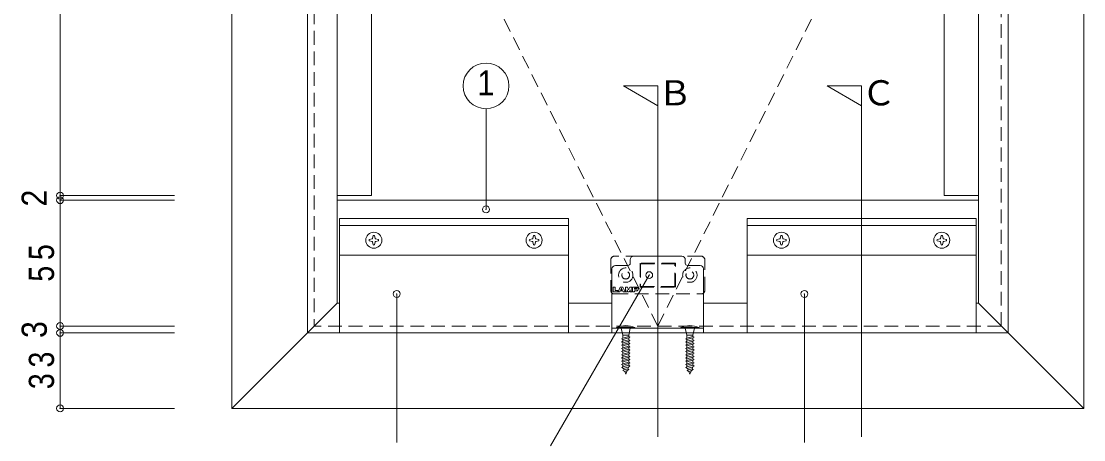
# Model space of a CAD drawing. Units: millimetres at full size, sheet at 1:5. Extents: x -1000 to 1000, y -688 to 688.
# Drawn here: x -42 to 422, y -188.5 to -5.5 of the extents above; entities that cross this region are included whole.
import ezdxf
from ezdxf.enums import TextEntityAlignment as Align

# ---------------------------------------------------------------- set-up
doc = ezdxf.new("R2010")
doc.units = ezdxf.units.MM
doc.header["$LTSCALE"] = 5
doc.header["$PDMODE"] = 32
doc.header["$PDSIZE"] = 3
doc.linetypes.add('DASHED1', pattern=[1.8, 1.2, -0.6])
for name, color, linetype, lineweight in [('2-0_ＫＢ製品', 7, 'Continuous', 9), ('2-1_躯体', 3, 'Continuous', 9), ('2-3_寸法', 4, 'Continuous', 9), ('2-4_引出線字', 4, 'Continuous', 9), ('2-5_文字', 7, 'Continuous', 9), ('2-8_他製品', 7, 'Continuous', 9), ('2-A_ベース', 3, 'Continuous', 9), ('2-B_2-Bﾚｲﾔ', 7, 'Continuous', 9), ('2-C_2-Cﾚｲﾔ', 4, 'Continuous', 9)]:
    doc.layers.add(name, color=color, linetype=linetype, lineweight=lineweight)
doc.styles.add('HGｺﾞｼｯｸM', font='')
doc.styles.get('HGｺﾞｼｯｸM').set_extended_font_data('HGｺﾞｼｯｸM')

msp = doc.modelspace()

# ---------------------------------------------------------------- linework, layer by layer
at = {"layer": '2-0_ＫＢ製品', "color": 2, "linetype": 'DASHED1'}
for p, q in [((86, 161.25), (86, -138.75)), ((236, -138.75), (86, 161.25)), ((236, -138.75), (386, 161.25)), ((386, -138.75), (86, -138.75))]:
    msp.add_line(p, q, dxfattribs=at)
at = {"layer": '2-0_ＫＢ製品'}
for p, q in [((111.276, -100.692), (109.925, -100.93)), ((111.276, -101.808), (109.925, -101.57)), ((111.276, -100.692), (111.442, -100.526)), ((111.276, -101.808), (111.442, -101.974)), ((111.442, -100.526), (111.68, -99.175)), ((111.442, -101.974), (111.68, -103.325)), ((112.558, -100.526), (112.32, -99.175)), ((112.558, -101.974), (112.32, -103.325)), ((112.558, -100.526), (112.724, -100.692)), ((112.558, -101.974), (112.724, -101.808)), ((112.724, -100.692), (114.075, -100.93)), ((112.724, -101.808), (114.075, -101.57)), ((181.276, -100.692), (179.925, -100.93)), ((181.276, -101.808), (179.925, -101.57)), ((181.276, -100.692), (181.442, -100.526)), ((181.276, -101.808), (181.442, -101.974)), ((181.442, -100.526), (181.68, -99.175)), ((181.442, -101.974), (181.68, -103.325)), ((182.558, -100.526), (182.32, -99.175)), ((182.558, -101.974), (182.32, -103.325)), ((182.558, -100.526), (182.724, -100.692)), ((182.558, -101.974), (182.724, -101.808)), ((182.724, -100.692), (184.075, -100.93)), ((182.724, -101.808), (184.075, -101.57)), ((289.276, -100.692), (287.925, -100.93)), ((289.276, -101.808), (287.925, -101.57)), ((289.276, -100.692), (289.442, -100.526)), ((289.276, -101.808), (289.442, -101.974)), ((289.442, -100.526), (289.68, -99.175)), ((289.442, -101.974), (289.68, -103.325)), ((290.558, -100.526), (290.32, -99.175)), ((290.558, -101.974), (290.32, -103.325)), ((290.558, -100.526), (290.724, -100.692)), ((290.558, -101.974), (290.724, -101.808)), ((290.724, -100.692), (292.075, -100.93)), ((290.724, -101.808), (292.075, -101.57)), ((359.276, -100.692), (357.925, -100.93)), ((359.276, -101.808), (357.925, -101.57)), ((359.276, -100.692), (359.442, -100.526)), ((359.276, -101.808), (359.442, -101.974)), ((359.442, -100.526), (359.68, -99.175)), ((359.442, -101.974), (359.68, -103.325)), ((360.558, -100.526), (360.32, -99.175)), ((360.558, -101.974), (360.32, -103.325)), ((360.558, -100.526), (360.724, -100.692)), ((360.558, -101.974), (360.724, -101.808)), ((360.724, -100.692), (362.075, -100.93)), ((360.724, -101.808), (362.075, -101.57))]:
    msp.add_line(p, q, dxfattribs=at)
at = {"layer": '2-0_ＫＢ製品', "linetype": 'DASHED1', "lineweight": 18}
for p, q in [((215.5, -109.75), (215.5, -123.25)), ((255, -108.25), (217, -108.25)), ((243.75, -111.25), (228.25, -111.25)), ((228.25, -111.25), (228.25, -121.75)), ((243.75, -121.75), (243.75, -111.25)), ((256.5, -123.25), (256.5, -109.75)), ((216.498, -121.8), (216.498, -123.75)), ((217.398, -121.8), (216.498, -121.8)), ((216.498, -123.75), (218.538, -123.75)), ((217, -124.75), (255, -124.75)), ((217.398, -123.21), (217.398, -121.8)), ((218.538, -123.21), (217.398, -123.21)), ((218.538, -123.75), (218.538, -123.21)), ((219.531, -121.8), (218.631, -123.75)), ((218.631, -123.75), (219.441, -123.75)), ((219.441, -123.75), (219.594, -123.42)), ((220.791, -121.8), (219.531, -121.8)), ((219.594, -123.42), (220.729, -123.42)), ((220.161, -122.19), (219.829, -122.91)), ((219.829, -122.91), (220.494, -122.91)), ((220.494, -122.91), (220.161, -122.19)), ((220.729, -123.42), (220.881, -123.75)), ((221.691, -123.75), (220.791, -121.8)), ((220.881, -123.75), (221.691, -123.75)), ((221.841, -121.8), (221.841, -123.75)), ((222.741, -121.8), (221.841, -121.8)), ((221.841, -123.75), (222.561, -123.75)), ((222.561, -122.932), (222.951, -123.75)), ((222.561, -123.75), (222.561, -122.932)), ((223.251, -122.869), (222.741, -121.8)), ((222.951, -123.75), (223.551, -123.75)), ((223.761, -121.8), (223.251, -122.869)), ((223.551, -123.75), (223.941, -122.932)), ((224.661, -121.8), (223.761, -121.8)), ((223.941, -122.932), (223.941, -123.75)), ((223.941, -123.75), (224.661, -123.75)), ((224.661, -123.75), (224.661, -121.8)), ((224.958, -121.8), (224.958, -123.75)), ((226.638, -121.8), (224.958, -121.8)), ((224.958, -123.75), (225.828, -123.75)), ((225.828, -122.152), (225.828, -122.692)), ((226.398, -122.152), (225.828, -122.152)), ((225.828, -122.692), (226.398, -122.692)), ((225.828, -123.42), (226.638, -123.42)), ((225.828, -123.75), (225.828, -123.42)), ((228.25, -121.75), (243.75, -121.75))]:
    msp.add_line(p, q, dxfattribs=at)
at = {"layer": '2-0_ＫＢ製品', "color": 2, "linetype": 'DASHED1'}
msp.add_lwpolyline([(386, -138.75), (386, 161.25), (86, 161.25)], dxfattribs=at)
at = {"layer": '2-0_ＫＢ製品', "linetype": 'DASHED1', "lineweight": 18}
msp.add_lwpolyline([(228.5, -111.5), (228.5, -121.5), (243.5, -121.5), (243.5, -111.5)], close=True, dxfattribs=at)
at = {"layer": '2-0_ＫＢ製品'}
for centre in [(112, -101.25), (182, -101.25), (290, -101.25), (360, -101.25)]:
    msp.add_circle(centre, 3.5, dxfattribs=at)
at = {"layer": '2-0_ＫＢ製品', "linetype": 'DASHED1', "lineweight": 18}
for centre, radius in [((222, -116.5), 3.15), ((222, -116.5), 1.7), ((250, -116.5), 3.15), ((250, -116.5), 1.7)]:
    msp.add_circle(centre, radius, dxfattribs=at)
at = {"layer": '2-0_ＫＢ製品'}
for centre, start, end in [((112, -101.25), 171.22977, 188.77023), ((112, -101.25), 81.22977, 98.77023), ((112, -101.25), 351.22977, 8.77023), ((182, -101.25), 171.22977, 188.77023), ((182, -101.25), 81.22977, 98.77023), ((182, -101.25), 351.22977, 8.77023), ((290, -101.25), 171.22977, 188.77023), ((290, -101.25), 81.22977, 98.77023), ((290, -101.25), 351.22977, 8.77023), ((360, -101.25), 171.22977, 188.77023), ((360, -101.25), 81.22977, 98.77023), ((360, -101.25), 351.22977, 8.77023), ((112, -101.25), 261.22977, 278.77023), ((182, -101.25), 261.22977, 278.77023), ((290, -101.25), 261.22977, 278.77023), ((360, -101.25), 261.22977, 278.77023)]:
    msp.add_arc(centre, 2.1, start, end, dxfattribs=at)
at = {"layer": '2-0_ＫＢ製品', "linetype": 'DASHED1', "lineweight": 18}
for centre, radius, start, end in [((217, -109.75), 1.5, 90, 180), ((255, -109.75), 1.5, 0, 90), ((217, -123.25), 1.5, 180, 270), ((226.398, -122.422), 0.27, 270, 90), ((226.638, -122.61), 0.81, 270, 90), ((255, -123.25), 1.5, 270, 0)]:
    msp.add_arc(centre, radius, start, end, dxfattribs=at)
at = {"layer": '2-1_躯体'}
for p, q in [((111, 104.25), (111, -81.75)), ((361, -81.75), (361, 104.25)), ((96, -81.75), (111, -81.75)), ((361, -81.75), (376, -81.75)), ((96, -83.75), (376, -83.75))]:
    msp.add_line(p, q, dxfattribs=at)
at = {"layer": '2-3_寸法'}
for p, q in [((-25, 104.25), (-25, -81.75)), ((-25, -81.75), (25, -81.75)), ((-25, -81.75), (-25, -83.75)), ((-25, -83.75), (25, -83.75)), ((-25, -83.75), (-25, -138.75)), ((-25, -138.75), (25, -138.75)), ((-25, -138.75), (-25, -141.75)), ((-25, -141.75), (25, -141.75)), ((-25, -141.75), (-25, -174.75)), ((-25, -174.75), (25, -174.75))]:
    msp.add_line(p, q, dxfattribs=at)
for p in [(-25, -81.75), (-25, -83.75), (-25, -138.75), (-25, -141.75), (-25, -174.75)]:
    msp.add_point(p, dxfattribs=at)
at = {"layer": '2-4_引出線字'}
for p, q in [((236, -33.75), (236, -187.25)), ((325, -33.75), (325, -187.25)), ((161, -43.75), (161, -87.75)), ((232.25, -116.5), (189.186, -191.09)), ((122, -124.75), (122, -189.75)), ((300, -124.75), (300, -189.75))]:
    msp.add_line(p, q, dxfattribs=at)
for points in [[(236, -33.75), (221, -33.75), (236, -42.41)], [(325, -33.75), (310, -33.75), (325, -42.41)]]:
    msp.add_lwpolyline(points, dxfattribs=at)
msp.add_circle((161, -33.75), 10, dxfattribs=at)
for p in [(161, -87.75), (232.25, -116.5), (122, -124.75), (300, -124.75)]:
    msp.add_point(p, dxfattribs=at)
at = {"layer": '2-8_他製品'}
for p, q in [((224, -109.75), (224, -111.25)), ((225.5, -108.25), (246.5, -108.25)), ((248, -109.75), (248, -111.25)), ((216, -113.75), (216, -141.75)), ((217.5, -112.25), (223, -112.25)), ((254.5, -112.25), (249, -112.25)), ((256, -113.75), (256, -141.75)), ((216, -139.75), (256, -139.75)), ((216, -141.75), (256, -141.75))]:
    msp.add_line(p, q, dxfattribs=at)
for centre, radius, start, end in [((223, -111.25), 1, 270, 0), ((225.5, -109.75), 1.5, 90, 180), ((246.5, -109.75), 1.5, 0, 90), ((249, -111.25), 1, 180, 270), ((217.5, -113.75), 1.5, 90, 180), ((254.5, -113.75), 1.5, 0, 90)]:
    msp.add_arc(centre, radius, start, end, dxfattribs=at)
at = {"layer": '2-A_ベース'}
for p, q in [((50, -174.75), (50, 197.25)), ((83, 164.25), (83, -141.75)), ((389, -141.75), (389, 164.25)), ((96, 151.25), (96, -128.75)), ((376, -128.75), (376, 151.25)), ((50, -174.75), (96, -128.75)), ((97, -128.75), (96, -128.75)), ((216, -128.75), (197, -128.75)), ((275, -128.75), (256, -128.75)), ((376, -128.75), (375, -128.75)), ((389, -141.75), (83, -141.75)), ((422, -174.75), (50, -174.75))]:
    msp.add_line(p, q, dxfattribs=at)
msp.add_lwpolyline([(422, 197.25), (422, -174.75), (376, -128.75)], dxfattribs=at)
at = {"layer": '2-B_2-Bﾚｲﾔ'}
for p, q in [((226, -139.45), (218, -139.45)), ((218, -139.45), (218, -139.75)), ((220.7, -142.75), (220.7, -144.043)), ((220.7, -144.043), (223.3, -143.343)), ((224, -139.75), (223.3, -142.75)), ((223.3, -142.75), (223.3, -143.343)), ((223.3, -143.343), (223.825, -143.646)), ((223.825, -143.646), (223.3, -143.949)), ((254, -139.45), (246, -139.45)), ((246, -139.45), (246, -139.75)), ((248.7, -142.75), (248.7, -144.043)), ((248.7, -144.043), (251.3, -143.343)), ((252, -139.75), (251.3, -142.75)), ((251.3, -142.75), (251.3, -143.343)), ((251.3, -143.343), (251.825, -143.646)), ((251.825, -143.646), (251.3, -143.949)), ((220.175, -144.346), (220.7, -144.043)), ((220.7, -144.649), (220.175, -144.346)), ((220.175, -145.746), (220.7, -145.443)), ((220.7, -146.049), (220.175, -145.746)), ((220.175, -147.146), (220.7, -146.843)), ((220.7, -147.449), (220.175, -147.146)), ((220.175, -148.546), (220.7, -148.243)), ((223.3, -143.949), (220.7, -144.649)), ((220.7, -144.649), (220.7, -145.443)), ((220.7, -145.443), (223.3, -144.743)), ((223.3, -145.349), (220.7, -146.049)), ((220.7, -146.049), (220.7, -146.843)), ((220.7, -146.843), (223.3, -146.143)), ((223.3, -146.749), (220.7, -147.449)), ((220.7, -147.449), (220.7, -148.243)), ((220.7, -148.243), (223.3, -147.543)), ((223.3, -148.149), (220.7, -148.849)), ((223.3, -143.949), (223.3, -144.743)), ((223.3, -144.743), (223.825, -145.046)), ((223.825, -145.046), (223.3, -145.349)), ((223.3, -145.349), (223.3, -146.143)), ((223.3, -146.143), (223.825, -146.446)), ((223.825, -146.446), (223.3, -146.749)), ((223.3, -146.749), (223.3, -147.543)), ((223.3, -147.543), (223.825, -147.846)), ((223.825, -147.846), (223.3, -148.149)), ((223.3, -148.149), (223.3, -148.943)), ((248.175, -144.346), (248.7, -144.043)), ((248.7, -144.649), (248.175, -144.346)), ((248.175, -145.746), (248.7, -145.443)), ((248.7, -146.049), (248.175, -145.746)), ((248.175, -147.146), (248.7, -146.843)), ((248.7, -147.449), (248.175, -147.146)), ((248.175, -148.546), (248.7, -148.243)), ((251.3, -143.949), (248.7, -144.649)), ((248.7, -144.649), (248.7, -145.443)), ((248.7, -145.443), (251.3, -144.743)), ((251.3, -145.349), (248.7, -146.049)), ((248.7, -146.049), (248.7, -146.843)), ((248.7, -146.843), (251.3, -146.143)), ((251.3, -146.749), (248.7, -147.449)), ((248.7, -147.449), (248.7, -148.243)), ((248.7, -148.243), (251.3, -147.543)), ((251.3, -148.149), (248.7, -148.849)), ((251.3, -143.949), (251.3, -144.743)), ((251.3, -144.743), (251.825, -145.046)), ((251.825, -145.046), (251.3, -145.349)), ((251.3, -145.349), (251.3, -146.143)), ((251.3, -146.143), (251.825, -146.446)), ((251.825, -146.446), (251.3, -146.749)), ((251.3, -146.749), (251.3, -147.543)), ((251.3, -147.543), (251.825, -147.846)), ((251.825, -147.846), (251.3, -148.149)), ((251.3, -148.149), (251.3, -148.943)), ((220.7, -148.849), (220.175, -148.546)), ((220.175, -149.946), (220.7, -149.643)), ((220.7, -150.249), (220.175, -149.946)), ((220.175, -151.346), (220.7, -151.043)), ((220.7, -151.649), (220.175, -151.346)), ((220.175, -152.746), (220.7, -152.443)), ((220.7, -153.049), (220.175, -152.746)), ((220.7, -148.849), (220.7, -149.643)), ((220.7, -149.643), (223.3, -148.943)), ((223.3, -149.549), (220.7, -150.249)), ((220.7, -150.249), (220.7, -151.043)), ((220.7, -151.043), (223.3, -150.343)), ((223.3, -150.949), (220.7, -151.649)), ((220.7, -151.649), (220.7, -152.443)), ((220.7, -152.443), (223.3, -151.743)), ((223.3, -152.349), (220.7, -153.049)), ((220.7, -153.049), (220.7, -153.843)), ((223.3, -148.943), (223.825, -149.246)), ((223.825, -149.246), (223.3, -149.549)), ((223.3, -149.549), (223.3, -150.343)), ((223.3, -150.343), (223.825, -150.646)), ((223.825, -150.646), (223.3, -150.949)), ((223.3, -150.949), (223.3, -151.743)), ((223.3, -151.743), (223.825, -152.046)), ((223.825, -152.046), (223.3, -152.349)), ((223.3, -152.349), (223.3, -153.143)), ((248.7, -148.849), (248.175, -148.546)), ((248.175, -149.946), (248.7, -149.643)), ((248.7, -150.249), (248.175, -149.946)), ((248.175, -151.346), (248.7, -151.043)), ((248.7, -151.649), (248.175, -151.346)), ((248.175, -152.746), (248.7, -152.443)), ((248.7, -153.049), (248.175, -152.746)), ((248.7, -148.849), (248.7, -149.643)), ((248.7, -149.643), (251.3, -148.943)), ((251.3, -149.549), (248.7, -150.249)), ((248.7, -150.249), (248.7, -151.043)), ((248.7, -151.043), (251.3, -150.343)), ((251.3, -150.949), (248.7, -151.649)), ((248.7, -151.649), (248.7, -152.443)), ((248.7, -152.443), (251.3, -151.743)), ((251.3, -152.349), (248.7, -153.049)), ((248.7, -153.049), (248.7, -153.843)), ((251.3, -148.943), (251.825, -149.246)), ((251.825, -149.246), (251.3, -149.549)), ((251.3, -149.549), (251.3, -150.343)), ((251.3, -150.343), (251.825, -150.646)), ((251.825, -150.646), (251.3, -150.949)), ((251.3, -150.949), (251.3, -151.743)), ((251.3, -151.743), (251.825, -152.046)), ((251.825, -152.046), (251.3, -152.349)), ((251.3, -152.349), (251.3, -153.143)), ((220.175, -154.146), (220.7, -153.843)), ((220.7, -154.449), (220.175, -154.146)), ((220.175, -155.546), (220.7, -155.243)), ((220.7, -155.849), (220.175, -155.546)), ((220.263, -156.929), (220.7, -156.643)), ((221.01, -157.36), (220.263, -156.929)), ((220.7, -153.843), (223.3, -153.143)), ((223.3, -153.749), (220.7, -154.449)), ((220.7, -154.449), (220.7, -155.243)), ((220.7, -155.243), (223.3, -154.543)), ((223.3, -155.149), (220.7, -155.849)), ((220.7, -155.849), (220.7, -156.643)), ((220.7, -156.643), (223.3, -155.943)), ((223.3, -156.549), (221.01, -157.36)), ((221.01, -157.36), (221.259, -157.961)), ((221.259, -157.961), (222.948, -157.461)), ((223.407, -157.726), (222.66, -158.157)), ((223.3, -156.549), (222.948, -157.461)), ((222.948, -157.461), (223.407, -157.726)), ((223.3, -153.143), (223.825, -153.446)), ((223.825, -153.446), (223.3, -153.749)), ((223.3, -153.749), (223.3, -154.543)), ((223.3, -154.543), (223.825, -154.846)), ((223.825, -154.846), (223.3, -155.149)), ((223.3, -155.149), (223.3, -155.943)), ((223.3, -155.943), (223.825, -156.246)), ((223.825, -156.246), (223.3, -156.549)), ((248.175, -154.146), (248.7, -153.843)), ((248.7, -154.449), (248.175, -154.146)), ((248.175, -155.546), (248.7, -155.243)), ((248.7, -155.849), (248.175, -155.546)), ((248.263, -156.929), (248.7, -156.643)), ((249.01, -157.36), (248.263, -156.929)), ((248.7, -153.843), (251.3, -153.143)), ((251.3, -153.749), (248.7, -154.449)), ((248.7, -154.449), (248.7, -155.243)), ((248.7, -155.243), (251.3, -154.543)), ((251.3, -155.149), (248.7, -155.849)), ((248.7, -155.849), (248.7, -156.643)), ((248.7, -156.643), (251.3, -155.943)), ((251.3, -156.549), (249.01, -157.36)), ((249.01, -157.36), (249.259, -157.961)), ((249.259, -157.961), (250.948, -157.461)), ((251.407, -157.726), (250.66, -158.157)), ((251.3, -156.549), (250.948, -157.461)), ((250.948, -157.461), (251.407, -157.726)), ((251.3, -153.143), (251.825, -153.446)), ((251.825, -153.446), (251.3, -153.749)), ((251.3, -153.749), (251.3, -154.543)), ((251.3, -154.543), (251.825, -154.846)), ((251.825, -154.846), (251.3, -155.149)), ((251.3, -155.149), (251.3, -155.943)), ((251.3, -155.943), (251.825, -156.246)), ((251.825, -156.246), (251.3, -156.549)), ((220.8, -158.226), (221.259, -157.961)), ((221.547, -158.657), (220.8, -158.226)), ((222.66, -158.157), (221.547, -158.657)), ((222, -159.75), (221.547, -158.657)), ((222.66, -158.157), (222, -159.75)), ((248.8, -158.226), (249.259, -157.961)), ((249.547, -158.657), (248.8, -158.226)), ((250.66, -158.157), (249.547, -158.657)), ((250, -159.75), (249.547, -158.657)), ((250.66, -158.157), (250, -159.75))]:
    msp.add_line(p, q, dxfattribs=at)
for points in [[(226, -139.45), (226, -139.75), (218, -139.75)], [(223.3, -142.75), (220.7, -142.75), (220, -139.75)], [(254, -139.45), (254, -139.75), (246, -139.75)], [(251.3, -142.75), (248.7, -142.75), (248, -139.75)]]:
    msp.add_lwpolyline(points, dxfattribs=at)
for centre in [(222, -147.889), (250, -147.889)]:
    msp.add_arc(centre, 9.339, 64.63876, 115.36124, dxfattribs=at)
at = {"layer": '2-C_2-Cﾚｲﾔ'}
for p, q in [((97, -91.75), (97, -141.75)), ((197, -91.75), (97, -91.75)), ((197, -91.75), (197, -141.75)), ((275, -91.75), (275, -141.75)), ((375, -91.75), (275, -91.75)), ((375, -91.75), (375, -141.75)), ((197, -94.75), (97, -94.75)), ((375, -94.75), (275, -94.75)), ((197, -107.75), (97, -107.75)), ((375, -107.75), (275, -107.75)), ((197, -141.75), (97, -141.75)), ((375, -141.75), (275, -141.75))]:
    msp.add_line(p, q, dxfattribs=at)

# ---------------------------------------------------------------- texts
at = {"layer": '2-3_寸法', "color": 7, "style": 'HGｺﾞｼｯｸM', "width": 0.9}
for s, p in [('2', (-27.5, -86.5)), ('3', (-27.5, -144))]:
    msp.add_text(s, height=11, rotation=90, dxfattribs=at).set_placement(p, align=Align.BOTTOM_LEFT)
at = {"layer": '2-3_寸法', "color": 7, "char_height": 11, "attachment_point": 7, "rotation": 90, "style": 'HGｺﾞｼｯｸM'}
for s, insert in [('\\T1.36;\\W0.85;55', (-27.5, -119.375)), ('\\T1.36;\\W0.85;33', (-27.5, -166.375))]:
    msp.add_mtext(s, dxfattribs=dict(at, insert=insert))
at = {"layer": '2-5_文字', "style": 'HGｺﾞｼｯｸM', "width": 0.9}
msp.add_text('1', height=11, dxfattribs=at).set_placement((157.25, -41.25), align=Align.BOTTOM_LEFT)
at = {"layer": '2-5_文字', "style": 'HGｺﾞｼｯｸM'}
for s, p in [('Ｂ', (236, -45.58)), ('Ｃ', (325, -45.58))]:
    msp.add_text(s, height=11, dxfattribs=at).set_placement(p, align=Align.BOTTOM_LEFT)

doc.saveas('drawing.dxf')
